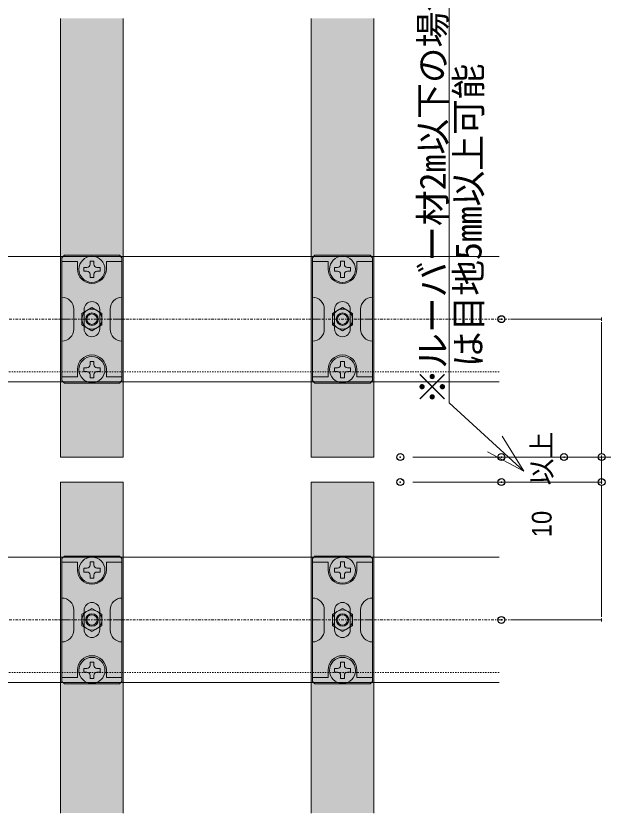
# Model space of a CAD drawing. Units: millimetres, scale not verified. Extents: x -1200 to 1200, y -500 to 500.
# Drawn here: x 428.1 to 475, y -14.5 to 49.1 of the extents above; entities that cross this region are included whole.
import ezdxf
from ezdxf.enums import TextEntityAlignment as Align

# ---------------------------------------------------------------- set-up
doc = ezdxf.new("R2010")
doc.units = ezdxf.units.MM
doc.header["$LTSCALE"] = 1.1
doc.header["$PDMODE"] = 32
doc.header["$PDSIZE"] = 0.55
doc.linetypes.add('CHAIN1', pattern=[8, 5, -1, 1, -1])
doc.linetypes.add('DASHED1', pattern=[1.8, 1.2, -0.6])
for name, color, linetype, lineweight in [('0-1_0', 7, 'Continuous', 9), ('0-3_寸法', 7, 'Continuous', 9), ('0-4_ルーバー', 7, 'Continuous', 9), ('0-7_ストリンガー', 7, 'Continuous', 9), ('0-8_背面金物', 7, 'Continuous', 9), ('0-B_文字', 7, 'Continuous', 9)]:
    doc.layers.add(name, color=color, linetype=linetype, lineweight=lineweight)
doc.layers.add('0-6_ハッチング', color=254, linetype='Continuous')
doc.layers.add('0-A_Defpoints', color=7, linetype='Continuous')
doc.styles.add('Osaka', font='')
doc.styles.add('ＭＳ ゴシック', font='')
doc.styles.get('Osaka').set_extended_font_data('Osaka')
doc.styles.get('ＭＳ ゴシック').set_extended_font_data('MS Gothic')

# ---------------------------------------------------------------- blocks, each defined once
blk = doc.blocks.new('シンボル-26')
at = {"layer": '0-7_ストリンガー'}
for p, q in [((2562.5, 125), (-2562.5, 125)), ((2562.5, -125), (-2562.5, -125))]:
    blk.add_line(p, q, dxfattribs=at)
at = {"layer": '0-7_ストリンガー', "linetype": 'CHAIN1'}
blk.add_line((-2562.5, 0), (2667.05, 0), dxfattribs=at)
at = {"layer": '0-7_ストリンガー', "linetype": 'DASHED1'}
blk.add_line((2562.5, -105), (-2562.5, -105), dxfattribs=at)
blk = doc.blocks.new('グループ-808-1')
at = {"layer": '0-8_背面金物'}
for p, q in [((127049.89, 177999.76), (127044.89, 177994.76)), ((127044.89, 177994.76), (127044.89, 177872.26)), ((127159.89, 177999.76), (127049.89, 177999.76)), ((127164.89, 177994.76), (127159.89, 177999.76)), ((127164.89, 177872.26), (127164.89, 177994.76)), ((127044.89, 177987.26), (127076.14, 177987.26)), ((127076.14, 177972.26), (127076.14, 177987.26)), ((127133.64, 177972.26), (127133.64, 177987.26)), ((127164.89, 177987.26), (127133.64, 177987.26)), ((127068.64, 177872.26), (127068.64, 177892.26)), ((127141.14, 177872.26), (127141.14, 177892.26)), ((127089.27, 177852.89), (127089.27, 177891.64)), ((127120.52, 177852.89), (127120.52, 177891.64)), ((127044.89, 177749.76), (127044.89, 177872.26)), ((127058.64, 177872.26), (127044.89, 177872.26)), ((127068.64, 177872.26), (127068.64, 177852.26)), ((127141.14, 177872.26), (127141.14, 177852.26)), ((127164.89, 177872.26), (127151.14, 177872.26)), ((127164.89, 177872.26), (127164.89, 177749.76)), ((127076.14, 177772.26), (127076.14, 177757.26)), ((127133.64, 177772.26), (127133.64, 177757.26)), ((127044.89, 177757.26), (127076.14, 177757.26)), ((127049.89, 177744.76), (127044.89, 177749.76)), ((127164.89, 177757.26), (127133.64, 177757.26)), ((127164.89, 177749.76), (127159.89, 177744.76)), ((127159.89, 177744.76), (127049.89, 177744.76))]:
    blk.add_line(p, q, dxfattribs=at)
for points in [[(127044.89, 177872.26), (127044.89, 177994.76), (127049.89, 177999.76)], [(127044.89, 177872.26), (127044.89, 177749.76), (127049.89, 177744.76)]]:
    blk.add_lwpolyline(points, dxfattribs=at)
for centre, radius, start, end in [((127104.89, 177972.26), 28.75, 180, 270), ((127104.89, 177972.26), 28.75, 270, 0), ((127044.89, 177892.26), 23.75, 0, 90), ((127164.89, 177892.26), 23.75, 90, 180), ((127104.89, 177891.64), 15.62, 0, 180), ((127044.89, 177852.26), 23.75, 270, 0), ((127104.89, 177852.89), 15.62, 180, 0), ((127164.89, 177852.26), 23.75, 180, 270), ((127104.89, 177772.26), 28.75, 90, 180), ((127104.89, 177772.26), 28.75, 0, 90)]:
    blk.add_arc(centre, radius, start, end, dxfattribs=at)
blk = doc.blocks.new('グループ-809-1')
at = {"layer": '0-8_背面金物'}
for p, q in [((127104.89, 177895.36), (127084.89, 177883.81)), ((127124.89, 177883.81), (127104.89, 177895.36)), ((127084.89, 177883.81), (127084.89, 177860.71)), ((127124.89, 177860.71), (127124.89, 177883.81)), ((127084.89, 177860.71), (127104.89, 177849.17)), ((127104.89, 177849.17), (127124.89, 177860.71))]:
    blk.add_line(p, q, dxfattribs=at)
for radius in [20, 12.5, 10.34]:
    blk.add_circle((127104.89, 177872.26), radius, dxfattribs=at)
blk = doc.blocks.new('グループ-810-1')
at = {"layer": '0-8_背面金物'}
blk.add_line((127108.64, 177981.69), (127108.64, 177987.94), dxfattribs=at)
for points in [[(127108.64, 177987.94), (127101.14, 177987.94), (127101.14, 177981.69)], [(127094.89, 177975.44), (127088.64, 177975.44), (127088.64, 177967.94), (127094.89, 177967.94)], [(127114.89, 177967.94), (127121.14, 177967.94), (127121.14, 177975.44), (127114.89, 177975.44)], [(127101.14, 177961.69), (127101.14, 177955.44), (127108.64, 177955.44), (127108.64, 177961.69)]]:
    blk.add_lwpolyline(points, dxfattribs=at)
blk.add_circle((127104.89, 177971.69), 26, dxfattribs=at)
for centre, start, end in [((127094.89, 177981.69), 270, 0), ((127114.89, 177981.69), 180, 270), ((127094.89, 177961.69), 0, 90), ((127114.89, 177961.69), 90, 180)]:
    blk.add_arc(centre, 6.25, start, end, dxfattribs=at)
blk = doc.blocks.new('グループ-811-1')
at = {"layer": '0-8_背面金物'}
blk.add_line((127108.64, 177781.69), (127108.64, 177787.94), dxfattribs=at)
for points in [[(127108.64, 177787.94), (127101.14, 177787.94), (127101.14, 177781.69)], [(127094.89, 177775.44), (127088.64, 177775.44), (127088.64, 177767.94), (127094.89, 177767.94)], [(127114.89, 177767.94), (127121.14, 177767.94), (127121.14, 177775.44), (127114.89, 177775.44)], [(127101.14, 177761.69), (127101.14, 177755.44), (127108.64, 177755.44), (127108.64, 177761.69)]]:
    blk.add_lwpolyline(points, dxfattribs=at)
blk.add_circle((127104.89, 177771.69), 26, dxfattribs=at)
for centre, start, end in [((127094.89, 177781.69), 270, 0), ((127114.89, 177781.69), 180, 270), ((127094.89, 177761.69), 0, 90), ((127114.89, 177761.69), 90, 180)]:
    blk.add_arc(centre, 6.25, start, end, dxfattribs=at)
blk = doc.blocks.new('グループ-812-1')
at = {"layer": '0-8_背面金物'}
for name in ['グループ-808-1', 'グループ-810-1', 'グループ-809-1', 'グループ-811-1']:
    blk.add_blockref(name, (0, 0), dxfattribs=at)
blk = doc.blocks.new('グループ-813-1')
at = {"layer": '0-8_背面金物'}
for p, q in [((127049.89, 177399.76), (127044.89, 177394.76)), ((127159.89, 177399.76), (127049.89, 177399.76)), ((127164.89, 177394.76), (127159.89, 177399.76)), ((127044.89, 177394.76), (127044.89, 177272.26)), ((127044.89, 177387.26), (127076.14, 177387.26)), ((127076.14, 177372.26), (127076.14, 177387.26)), ((127133.64, 177372.26), (127133.64, 177387.26)), ((127164.89, 177387.26), (127133.64, 177387.26)), ((127164.89, 177272.26), (127164.89, 177394.76)), ((127068.64, 177272.26), (127068.64, 177292.26)), ((127089.27, 177252.89), (127089.27, 177291.64)), ((127120.52, 177252.89), (127120.52, 177291.64)), ((127141.14, 177272.26), (127141.14, 177292.26)), ((127044.89, 177149.76), (127044.89, 177272.26)), ((127058.64, 177272.26), (127044.89, 177272.26)), ((127068.64, 177272.26), (127068.64, 177252.26)), ((127141.14, 177272.26), (127141.14, 177252.26)), ((127164.89, 177272.26), (127151.14, 177272.26)), ((127164.89, 177272.26), (127164.89, 177149.76)), ((127076.14, 177172.26), (127076.14, 177157.26)), ((127133.64, 177172.26), (127133.64, 177157.26)), ((127044.89, 177157.26), (127076.14, 177157.26)), ((127049.89, 177144.76), (127044.89, 177149.76)), ((127159.89, 177144.76), (127049.89, 177144.76)), ((127164.89, 177157.26), (127133.64, 177157.26)), ((127164.89, 177149.76), (127159.89, 177144.76))]:
    blk.add_line(p, q, dxfattribs=at)
for points in [[(127044.89, 177272.26), (127044.89, 177394.76), (127049.89, 177399.76)], [(127044.89, 177272.26), (127044.89, 177149.76), (127049.89, 177144.76)]]:
    blk.add_lwpolyline(points, dxfattribs=at)
for centre, radius, start, end in [((127104.89, 177372.26), 28.75, 180, 270), ((127104.89, 177372.26), 28.75, 270, 0), ((127044.89, 177292.26), 23.75, 0, 90), ((127104.89, 177291.64), 15.62, 0, 180), ((127164.89, 177292.26), 23.75, 90, 180), ((127044.89, 177252.26), 23.75, 270, 0), ((127104.89, 177252.89), 15.62, 180, 0), ((127164.89, 177252.26), 23.75, 180, 270), ((127104.89, 177172.26), 28.75, 90, 180), ((127104.89, 177172.26), 28.75, 0, 90)]:
    blk.add_arc(centre, radius, start, end, dxfattribs=at)
blk = doc.blocks.new('グループ-814-1')
at = {"layer": '0-8_背面金物'}
for p, q in [((127104.89, 177295.36), (127084.89, 177283.81)), ((127124.89, 177283.81), (127104.89, 177295.36)), ((127084.89, 177283.81), (127084.89, 177260.71)), ((127124.89, 177260.71), (127124.89, 177283.81)), ((127084.89, 177260.71), (127104.89, 177249.17)), ((127104.89, 177249.17), (127124.89, 177260.71))]:
    blk.add_line(p, q, dxfattribs=at)
for radius in [20, 12.5, 10.34]:
    blk.add_circle((127104.89, 177272.26), radius, dxfattribs=at)
blk = doc.blocks.new('グループ-815-1')
at = {"layer": '0-8_背面金物'}
blk.add_line((127108.64, 177381.69), (127108.64, 177387.94), dxfattribs=at)
for points in [[(127108.64, 177387.94), (127101.14, 177387.94), (127101.14, 177381.69)], [(127094.89, 177375.44), (127088.64, 177375.44), (127088.64, 177367.94), (127094.89, 177367.94)], [(127114.89, 177367.94), (127121.14, 177367.94), (127121.14, 177375.44), (127114.89, 177375.44)], [(127101.14, 177361.69), (127101.14, 177355.44), (127108.64, 177355.44), (127108.64, 177361.69)]]:
    blk.add_lwpolyline(points, dxfattribs=at)
blk.add_circle((127104.89, 177371.69), 26, dxfattribs=at)
for centre, start, end in [((127094.89, 177381.69), 270, 0), ((127094.89, 177361.69), 0, 90), ((127114.89, 177381.69), 180, 270), ((127114.89, 177361.69), 90, 180)]:
    blk.add_arc(centre, 6.25, start, end, dxfattribs=at)
blk = doc.blocks.new('グループ-816-1')
at = {"layer": '0-8_背面金物'}
blk.add_line((127108.64, 177181.69), (127108.64, 177187.94), dxfattribs=at)
for points in [[(127108.64, 177187.94), (127101.14, 177187.94), (127101.14, 177181.69)], [(127094.89, 177175.44), (127088.64, 177175.44), (127088.64, 177167.94), (127094.89, 177167.94)], [(127101.14, 177161.69), (127101.14, 177155.44), (127108.64, 177155.44), (127108.64, 177161.69)], [(127114.89, 177167.94), (127121.14, 177167.94), (127121.14, 177175.44), (127114.89, 177175.44)]]:
    blk.add_lwpolyline(points, dxfattribs=at)
blk.add_circle((127104.89, 177171.69), 26, dxfattribs=at)
for centre, start, end in [((127094.89, 177181.69), 270, 0), ((127114.89, 177181.69), 180, 270), ((127094.89, 177161.69), 0, 90), ((127114.89, 177161.69), 90, 180)]:
    blk.add_arc(centre, 6.25, start, end, dxfattribs=at)
blk = doc.blocks.new('グループ-817-1')
at = {"layer": '0-8_背面金物'}
for name in ['グループ-813-1', 'グループ-815-1', 'グループ-814-1', 'グループ-816-1']:
    blk.add_blockref(name, (0, 0), dxfattribs=at)
blk = doc.blocks.new('グループ-828-1')
at = {"layer": '0-8_背面金物'}
for name in ['グループ-812-1', 'グループ-817-1']:
    blk.add_blockref(name, (0, 0), dxfattribs=at)
blk = doc.blocks.new('グループ-829-1')
at = {"layer": '0-8_背面金物'}
for p, q in [((127549.89, 177999.76), (127544.89, 177994.76)), ((127544.89, 177994.76), (127544.89, 177872.26)), ((127659.89, 177999.76), (127549.89, 177999.76)), ((127664.89, 177994.76), (127659.89, 177999.76)), ((127664.89, 177872.26), (127664.89, 177994.76)), ((127544.89, 177987.26), (127576.14, 177987.26)), ((127576.14, 177972.26), (127576.14, 177987.26)), ((127633.64, 177972.26), (127633.64, 177987.26)), ((127664.89, 177987.26), (127633.64, 177987.26)), ((127568.64, 177872.26), (127568.64, 177892.26)), ((127641.14, 177872.26), (127641.14, 177892.26)), ((127589.27, 177852.89), (127589.27, 177891.64)), ((127620.52, 177852.89), (127620.52, 177891.64)), ((127544.89, 177749.76), (127544.89, 177872.26)), ((127558.64, 177872.26), (127544.89, 177872.26)), ((127568.64, 177872.26), (127568.64, 177852.26)), ((127641.14, 177872.26), (127641.14, 177852.26)), ((127664.89, 177872.26), (127651.14, 177872.26)), ((127664.89, 177872.26), (127664.89, 177749.76)), ((127576.14, 177772.26), (127576.14, 177757.26)), ((127633.64, 177772.26), (127633.64, 177757.26)), ((127544.89, 177757.26), (127576.14, 177757.26)), ((127549.89, 177744.76), (127544.89, 177749.76)), ((127664.89, 177757.26), (127633.64, 177757.26)), ((127664.89, 177749.76), (127659.89, 177744.76)), ((127659.89, 177744.76), (127549.89, 177744.76))]:
    blk.add_line(p, q, dxfattribs=at)
for points in [[(127544.89, 177872.26), (127544.89, 177994.76), (127549.89, 177999.76)], [(127544.89, 177872.26), (127544.89, 177749.76), (127549.89, 177744.76)]]:
    blk.add_lwpolyline(points, dxfattribs=at)
for centre, radius, start, end in [((127604.89, 177972.26), 28.75, 180, 270), ((127604.89, 177972.26), 28.75, 270, 0), ((127544.89, 177892.26), 23.75, 0, 90), ((127664.89, 177892.26), 23.75, 90, 180), ((127604.89, 177891.64), 15.62, 0, 180), ((127544.89, 177852.26), 23.75, 270, 0), ((127604.89, 177852.89), 15.62, 180, 0), ((127664.89, 177852.26), 23.75, 180, 270), ((127604.89, 177772.26), 28.75, 90, 180), ((127604.89, 177772.26), 28.75, 0, 90)]:
    blk.add_arc(centre, radius, start, end, dxfattribs=at)
blk = doc.blocks.new('グループ-830-1')
at = {"layer": '0-8_背面金物'}
for p, q in [((127604.89, 177895.36), (127584.89, 177883.81)), ((127624.89, 177883.81), (127604.89, 177895.36)), ((127584.89, 177883.81), (127584.89, 177860.71)), ((127624.89, 177860.71), (127624.89, 177883.81)), ((127584.89, 177860.71), (127604.89, 177849.17)), ((127604.89, 177849.17), (127624.89, 177860.71))]:
    blk.add_line(p, q, dxfattribs=at)
for radius in [20, 12.5, 10.34]:
    blk.add_circle((127604.89, 177872.26), radius, dxfattribs=at)
blk = doc.blocks.new('グループ-831-1')
at = {"layer": '0-8_背面金物'}
blk.add_line((127608.64, 177981.69), (127608.64, 177987.94), dxfattribs=at)
for points in [[(127608.64, 177987.94), (127601.14, 177987.94), (127601.14, 177981.69)], [(127594.89, 177975.44), (127588.64, 177975.44), (127588.64, 177967.94), (127594.89, 177967.94)], [(127614.89, 177967.94), (127621.14, 177967.94), (127621.14, 177975.44), (127614.89, 177975.44)], [(127601.14, 177961.69), (127601.14, 177955.44), (127608.64, 177955.44), (127608.64, 177961.69)]]:
    blk.add_lwpolyline(points, dxfattribs=at)
blk.add_circle((127604.89, 177971.69), 26, dxfattribs=at)
for centre, start, end in [((127594.89, 177981.69), 270, 0), ((127614.89, 177981.69), 180, 270), ((127594.89, 177961.69), 0, 90), ((127614.89, 177961.69), 90, 180)]:
    blk.add_arc(centre, 6.25, start, end, dxfattribs=at)
blk = doc.blocks.new('グループ-832-1')
at = {"layer": '0-8_背面金物'}
blk.add_line((127608.64, 177781.69), (127608.64, 177787.94), dxfattribs=at)
for points in [[(127608.64, 177787.94), (127601.14, 177787.94), (127601.14, 177781.69)], [(127594.89, 177775.44), (127588.64, 177775.44), (127588.64, 177767.94), (127594.89, 177767.94)], [(127614.89, 177767.94), (127621.14, 177767.94), (127621.14, 177775.44), (127614.89, 177775.44)], [(127601.14, 177761.69), (127601.14, 177755.44), (127608.64, 177755.44), (127608.64, 177761.69)]]:
    blk.add_lwpolyline(points, dxfattribs=at)
blk.add_circle((127604.89, 177771.69), 26, dxfattribs=at)
for centre, start, end in [((127594.89, 177781.69), 270, 0), ((127614.89, 177781.69), 180, 270), ((127594.89, 177761.69), 0, 90), ((127614.89, 177761.69), 90, 180)]:
    blk.add_arc(centre, 6.25, start, end, dxfattribs=at)
blk = doc.blocks.new('グループ-833-1')
at = {"layer": '0-8_背面金物'}
for name in ['グループ-829-1', 'グループ-831-1', 'グループ-830-1', 'グループ-832-1']:
    blk.add_blockref(name, (0, 0), dxfattribs=at)
blk = doc.blocks.new('グループ-834-1')
at = {"layer": '0-8_背面金物'}
for p, q in [((127549.89, 177399.76), (127544.89, 177394.76)), ((127659.89, 177399.76), (127549.89, 177399.76)), ((127664.89, 177394.76), (127659.89, 177399.76)), ((127544.89, 177394.76), (127544.89, 177272.26)), ((127544.89, 177387.26), (127576.14, 177387.26)), ((127576.14, 177372.26), (127576.14, 177387.26)), ((127633.64, 177372.26), (127633.64, 177387.26)), ((127664.89, 177387.26), (127633.64, 177387.26)), ((127664.89, 177272.26), (127664.89, 177394.76)), ((127568.64, 177272.26), (127568.64, 177292.26)), ((127589.27, 177252.89), (127589.27, 177291.64)), ((127620.52, 177252.89), (127620.52, 177291.64)), ((127641.14, 177272.26), (127641.14, 177292.26)), ((127544.89, 177149.76), (127544.89, 177272.26)), ((127558.64, 177272.26), (127544.89, 177272.26)), ((127568.64, 177272.26), (127568.64, 177252.26)), ((127641.14, 177272.26), (127641.14, 177252.26)), ((127664.89, 177272.26), (127651.14, 177272.26)), ((127664.89, 177272.26), (127664.89, 177149.76)), ((127576.14, 177172.26), (127576.14, 177157.26)), ((127633.64, 177172.26), (127633.64, 177157.26)), ((127544.89, 177157.26), (127576.14, 177157.26)), ((127549.89, 177144.76), (127544.89, 177149.76)), ((127659.89, 177144.76), (127549.89, 177144.76)), ((127664.89, 177157.26), (127633.64, 177157.26)), ((127664.89, 177149.76), (127659.89, 177144.76))]:
    blk.add_line(p, q, dxfattribs=at)
for points in [[(127544.89, 177272.26), (127544.89, 177394.76), (127549.89, 177399.76)], [(127544.89, 177272.26), (127544.89, 177149.76), (127549.89, 177144.76)]]:
    blk.add_lwpolyline(points, dxfattribs=at)
for centre, radius, start, end in [((127604.89, 177372.26), 28.75, 180, 270), ((127604.89, 177372.26), 28.75, 270, 0), ((127544.89, 177292.26), 23.75, 0, 90), ((127604.89, 177291.64), 15.62, 0, 180), ((127664.89, 177292.26), 23.75, 90, 180), ((127544.89, 177252.26), 23.75, 270, 0), ((127604.89, 177252.89), 15.62, 180, 0), ((127664.89, 177252.26), 23.75, 180, 270), ((127604.89, 177172.26), 28.75, 90, 180), ((127604.89, 177172.26), 28.75, 0, 90)]:
    blk.add_arc(centre, radius, start, end, dxfattribs=at)
blk = doc.blocks.new('グループ-835-1')
at = {"layer": '0-8_背面金物'}
for p, q in [((127604.89, 177295.36), (127584.89, 177283.81)), ((127624.89, 177283.81), (127604.89, 177295.36)), ((127584.89, 177283.81), (127584.89, 177260.71)), ((127624.89, 177260.71), (127624.89, 177283.81)), ((127584.89, 177260.71), (127604.89, 177249.17)), ((127604.89, 177249.17), (127624.89, 177260.71))]:
    blk.add_line(p, q, dxfattribs=at)
for radius in [20, 12.5, 10.34]:
    blk.add_circle((127604.89, 177272.26), radius, dxfattribs=at)
blk = doc.blocks.new('グループ-836-1')
at = {"layer": '0-8_背面金物'}
blk.add_line((127608.64, 177381.69), (127608.64, 177387.94), dxfattribs=at)
for points in [[(127608.64, 177387.94), (127601.14, 177387.94), (127601.14, 177381.69)], [(127594.89, 177375.44), (127588.64, 177375.44), (127588.64, 177367.94), (127594.89, 177367.94)], [(127614.89, 177367.94), (127621.14, 177367.94), (127621.14, 177375.44), (127614.89, 177375.44)], [(127601.14, 177361.69), (127601.14, 177355.44), (127608.64, 177355.44), (127608.64, 177361.69)]]:
    blk.add_lwpolyline(points, dxfattribs=at)
blk.add_circle((127604.89, 177371.69), 26, dxfattribs=at)
for centre, start, end in [((127594.89, 177381.69), 270, 0), ((127594.89, 177361.69), 0, 90), ((127614.89, 177381.69), 180, 270), ((127614.89, 177361.69), 90, 180)]:
    blk.add_arc(centre, 6.25, start, end, dxfattribs=at)
blk = doc.blocks.new('グループ-837-1')
at = {"layer": '0-8_背面金物'}
blk.add_line((127608.64, 177181.69), (127608.64, 177187.94), dxfattribs=at)
for points in [[(127608.64, 177187.94), (127601.14, 177187.94), (127601.14, 177181.69)], [(127594.89, 177175.44), (127588.64, 177175.44), (127588.64, 177167.94), (127594.89, 177167.94)], [(127601.14, 177161.69), (127601.14, 177155.44), (127608.64, 177155.44), (127608.64, 177161.69)], [(127614.89, 177167.94), (127621.14, 177167.94), (127621.14, 177175.44), (127614.89, 177175.44)]]:
    blk.add_lwpolyline(points, dxfattribs=at)
blk.add_circle((127604.89, 177171.69), 26, dxfattribs=at)
for centre, start, end in [((127594.89, 177181.69), 270, 0), ((127614.89, 177181.69), 180, 270), ((127594.89, 177161.69), 0, 90), ((127614.89, 177161.69), 90, 180)]:
    blk.add_arc(centre, 6.25, start, end, dxfattribs=at)
blk = doc.blocks.new('グループ-838-1')
at = {"layer": '0-8_背面金物'}
for name in ['グループ-834-1', 'グループ-836-1', 'グループ-835-1', 'グループ-837-1']:
    blk.add_blockref(name, (0, 0), dxfattribs=at)
blk = doc.blocks.new('グループ-849-1')
at = {"layer": '0-8_背面金物'}
for name in ['グループ-833-1', 'グループ-838-1']:
    blk.add_blockref(name, (0, 0), dxfattribs=at)
blk = doc.blocks.new('_DOT')
at = {"layer": '0-1_0'}
for p, q in [((-2.5, 0), (-5, 0)), ((-1.25, 0), (1.25, 0))]:
    blk.add_line(p, q, dxfattribs=at)

msp = doc.modelspace()

# ---------------------------------------------------------------- linework, layer by layer
at = {"layer": '0-3_寸法'}
for p, q in [((467.878, 24.89), (474.878, 24.89)), ((474.878, 24.39), (474.878, 14.391)), ((474.878, 14.391), (474.878, 14.892)), ((459.811, 13.89), (474.878, 13.89)), ((467.878, 13.89), (474.878, 13.89)), ((472.878, 13.89), (479.878, 13.89)), ((474.878, 11.89), (474.878, 13.89)), ((459.811, 11.89), (474.878, 11.89)), ((467.878, 11.89), (474.878, 11.89)), ((474.878, 1.391), (474.878, 11.39)), ((474.878, 11.39), (474.878, 10.889)), ((467.878, 0.89), (474.878, 0.89))]:
    msp.add_line(p, q, dxfattribs=at)
at = {"layer": '0-4_ルーバー'}
for points in [[(436.696, 48.89), (436.696, 13.89), (431.696, 13.89), (431.696, 48.89)], [(456.696, 48.89), (456.696, 13.89), (451.696, 13.89), (451.696, 48.89)], [(431.696, -14.514), (431.696, 11.89), (436.696, 11.89), (436.696, -14.514)], [(451.696, -14.514), (451.696, 11.89), (456.696, 11.89), (456.696, -14.514)]]:
    msp.add_lwpolyline(points, dxfattribs=at)
at = {"layer": '0-6_ハッチング'}
for points in [[(431.696, 13.89), (431.696, 48.89), (436.696, 13.89), (436.696, 48.89)], [(451.696, 13.89), (451.696, 48.89), (456.696, 13.89), (456.696, 48.89)], [(431.696, -14.514), (431.696, 11.89), (436.696, -14.514), (436.696, 11.89)], [(451.696, -14.514), (451.696, 11.89), (456.696, -14.514), (456.696, 11.89)]]:
    msp.add_solid(points, dxfattribs=at)
at = {"layer": '0-A_Defpoints'}
for p in [(466.878, 24.89), (458.811, 13.89), (466.878, 13.89), (471.878, 13.89), (474.878, 13.89), (458.811, 11.89), (466.878, 11.89), (474.878, 11.89), (466.878, 0.89)]:
    msp.add_point(p, dxfattribs=at)
at = {"layer": '0-B_文字'}
for points in [[(462.701, 52.078), (462.701, 18.211), (468.676, 12.758)], [(466.934, 15.546), (468.676, 12.758), (465.773, 14.301)]]:
    msp.add_lwpolyline(points, dxfattribs=at)

# ---------------------------------------------------------------- block references
at = {"layer": '0-3_寸法', "xscale": 0.1001489, "yscale": 0.1001489}
for p, rotation in [((474.878, 24.89), 90), ((474.878, 13.89), 270), ((474.878, 13.89), 270), ((474.878, 11.89), 90), ((474.878, 11.89), 90), ((474.878, 0.89), 270)]:
    msp.add_blockref('_DOT', p, dxfattribs=dict(at, rotation=rotation))
at = {"layer": '0-7_ストリンガー', "xscale": 0.04, "yscale": 0.04}
for p in [(364.196, 24.89), (364.196, 0.89)]:
    msp.add_blockref('シンボル-26', p, dxfattribs=at)
at = {"layer": '0-8_背面金物', "xscale": 0.04, "yscale": 0.04}
for name in ['グループ-828-1', 'グループ-849-1']:
    msp.add_blockref(name, (-4650, -7090), dxfattribs=at)

# ---------------------------------------------------------------- texts
at = {"layer": '0-3_寸法', "style": 'Osaka'}
msp.add_text('以上', height=1.576, rotation=90, dxfattribs=at).set_placement((471.361, 11.625), align=Align.BOTTOM_LEFT)
at = {"layer": '0-3_寸法', "style": 'Osaka', "width": 0.9}
msp.add_text('10', height=1.576, rotation=90, dxfattribs=at).set_placement((471.361, 7.489), align=Align.BOTTOM_LEFT)
at = {"layer": '0-B_文字', "style": 'ＭＳ ゴシック'}
for s, height, p in [('※ルーバー材2m以下の場合', 2.089, (463.067, 18.078)), ('\u3000は目地5mm以上可能', 2.09, (465.925, 18.211))]:
    msp.add_text(s, height=height, rotation=90, dxfattribs=at).set_placement(p, align=Align.BOTTOM_LEFT)

doc.saveas('drawing.dxf')
